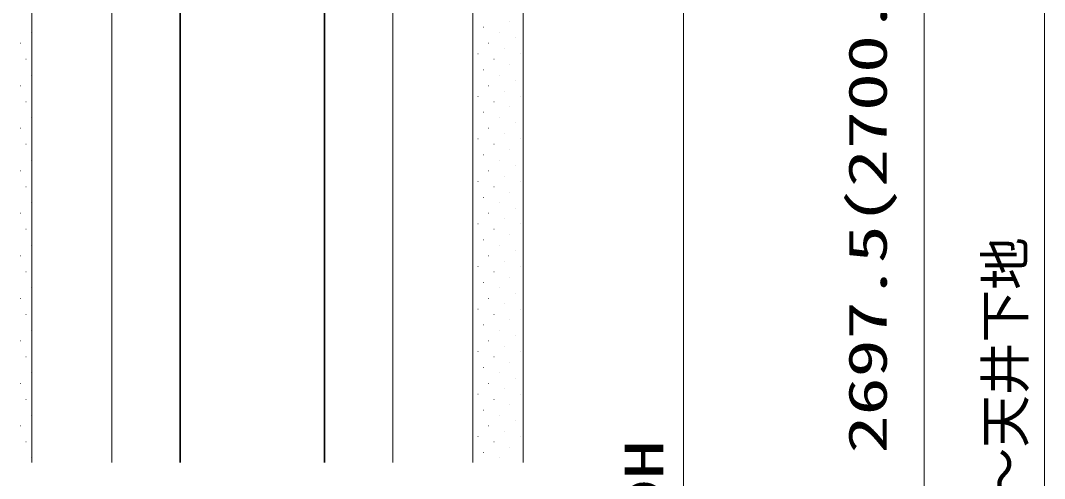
# Model space of a CAD drawing. Units: millimetres, scale not verified. Extents: x -1306 to 1306, y -607 to 607.
# Drawn here: x -17.7 to 237.6, y -141 to -26.8 of the extents above; entities that cross this region are included whole.
import ezdxf
from ezdxf.enums import TextEntityAlignment as Align

# ---------------------------------------------------------------- set-up
doc = ezdxf.new("R2010")
doc.units = ezdxf.units.MM
doc.header["$LTSCALE"] = 5
for name, color, linetype, lineweight in [('0-1_線(黄)', 2, 'Continuous', 15), ('0-D_線(白)', 7, 'Continuous', 30), ('1-1_寸法線', 3, 'Continuous', 13), ('1-2_ハッチング', 6, 'Continuous', 9)]:
    doc.layers.add(name, color=color, linetype=linetype, lineweight=lineweight)
doc.styles.add('ＭＳ ゴシック', font='')
doc.styles.get('ＭＳ ゴシック').set_extended_font_data('MS Gothic')

msp = doc.modelspace()

# ---------------------------------------------------------------- linework, layer by layer
at = {"layer": '0-1_線(黄)'}
for p, q in [((-14.876, -136.992), (-14.876, 180.723)), ((95.124, -136.992), (95.124, 180.723)), ((107.624, -136.992), (107.624, 180.725)), ((5.124, 96.723), (5.124, -136.992)), ((75.124, 96.723), (75.124, -136.992))]:
    msp.add_line(p, q, dxfattribs=at)
at = {"layer": '0-D_線(白)'}
for p, q in [((22.124, 87.223), (22.124, -136.992)), ((58.124, 87.223), (58.124, -136.992))]:
    msp.add_line(p, q, dxfattribs=at)
at = {"layer": '1-1_寸法線'}
for p, q in [((237.624, 134.723), (237.624, -377.777)), ((207.624, 93.723), (207.624, -377.777)), ((147.624, 84.223), (147.624, -365.777))]:
    msp.add_line(p, q, dxfattribs=at)
at = {"layer": '1-2_ハッチング'}
for p, q in [((104.309, -27.128), (104.359, -27.128)), ((-15.015, -29.78), (-14.965, -29.78)), ((97.68, -28.454), (97.73, -28.454)), ((101.658, -29.78), (101.708, -29.78)), ((-17.667, -32.432), (-17.617, -32.432)), ((99.006, -32.432), (99.056, -32.432)), ((105.635, -31.106), (105.685, -31.106)), ((96.354, -35.083), (96.404, -35.083)), ((102.984, -33.757), (103.034, -33.757)), ((106.961, -35.083), (107.011, -35.083)), ((-16.341, -36.409), (-16.291, -36.409)), ((100.332, -36.409), (100.382, -36.409)), ((104.309, -37.735), (104.359, -37.735)), ((-15.015, -40.387), (-14.965, -40.387)), ((97.68, -39.061), (97.73, -39.061)), ((101.658, -40.387), (101.708, -40.387)), ((-17.667, -43.038), (-17.617, -43.038)), ((99.006, -43.038), (99.056, -43.038)), ((105.635, -41.712), (105.685, -41.712)), ((96.354, -45.69), (96.404, -45.69)), ((102.984, -44.364), (103.034, -44.364)), ((106.961, -45.69), (107.011, -45.69)), ((-16.341, -47.016), (-16.291, -47.016)), ((100.332, -47.016), (100.382, -47.016)), ((104.309, -48.342), (104.359, -48.342)), ((-15.015, -50.993), (-14.965, -50.993)), ((97.68, -49.667), (97.73, -49.667)), ((101.658, -50.993), (101.708, -50.993)), ((105.635, -52.319), (105.685, -52.319)), ((-17.667, -53.645), (-17.617, -53.645)), ((99.006, -53.645), (99.056, -53.645)), ((102.984, -54.971), (103.034, -54.971)), ((-16.341, -57.622), (-16.291, -57.622)), ((96.354, -56.296), (96.404, -56.296)), ((100.332, -57.622), (100.382, -57.622)), ((106.961, -56.296), (107.011, -56.296)), ((97.68, -60.274), (97.73, -60.274)), ((104.309, -58.948), (104.359, -58.948)), ((-15.015, -61.6), (-14.965, -61.6)), ((101.658, -61.6), (101.708, -61.6)), ((105.635, -62.926), (105.685, -62.926)), ((-17.667, -64.251), (-17.617, -64.251)), ((99.006, -64.251), (99.056, -64.251)), ((102.984, -65.577), (103.034, -65.577)), ((-16.341, -68.229), (-16.291, -68.229)), ((96.354, -66.903), (96.404, -66.903)), ((100.332, -68.229), (100.382, -68.229)), ((106.961, -66.903), (107.011, -66.903)), ((97.68, -70.881), (97.73, -70.881)), ((104.309, -69.555), (104.359, -69.555)), ((-15.015, -72.206), (-14.965, -72.206)), ((101.658, -72.206), (101.708, -72.206)), ((105.635, -73.532), (105.685, -73.532)), ((-17.667, -74.858), (-17.617, -74.858)), ((99.006, -74.858), (99.056, -74.858)), ((102.984, -76.184), (103.034, -76.184)), ((-16.341, -78.836), (-16.291, -78.836)), ((96.354, -77.51), (96.404, -77.51)), ((100.332, -78.836), (100.382, -78.836)), ((106.961, -77.51), (107.011, -77.51)), ((97.68, -81.487), (97.73, -81.487)), ((104.309, -80.161), (104.359, -80.161)), ((-15.015, -82.813), (-14.965, -82.813)), ((101.658, -82.813), (101.708, -82.813)), ((105.635, -84.139), (105.685, -84.139)), ((-17.667, -85.465), (-17.617, -85.465)), ((99.006, -85.465), (99.056, -85.465)), ((102.984, -86.79), (103.034, -86.79)), ((96.354, -88.116), (96.404, -88.116)), ((106.961, -88.116), (107.011, -88.116)), ((-16.341, -89.442), (-16.291, -89.442)), ((100.332, -89.442), (100.382, -89.442)), ((104.309, -90.768), (104.359, -90.768)), ((-15.015, -93.42), (-14.965, -93.42)), ((97.68, -92.094), (97.73, -92.094)), ((101.658, -93.42), (101.708, -93.42)), ((-17.667, -96.071), (-17.617, -96.071)), ((99.006, -96.071), (99.056, -96.071)), ((105.635, -94.745), (105.685, -94.745)), ((96.354, -98.723), (96.404, -98.723)), ((102.984, -97.397), (103.034, -97.397)), ((106.961, -98.723), (107.011, -98.723)), ((-16.341, -100.049), (-16.291, -100.049)), ((100.332, -100.049), (100.382, -100.049)), ((104.309, -101.375), (104.359, -101.375)), ((-15.015, -104.026), (-14.965, -104.026)), ((97.68, -102.7), (97.73, -102.7)), ((101.658, -104.026), (101.708, -104.026)), ((-17.667, -106.678), (-17.617, -106.678)), ((99.006, -106.678), (99.056, -106.678)), ((105.635, -105.352), (105.685, -105.352)), ((96.354, -109.33), (96.404, -109.33)), ((102.984, -108.004), (103.034, -108.004)), ((106.961, -109.33), (107.011, -109.33)), ((-16.341, -110.655), (-16.291, -110.655)), ((100.332, -110.655), (100.382, -110.655)), ((104.309, -111.981), (104.359, -111.981)), ((-15.015, -114.633), (-14.965, -114.633)), ((97.68, -113.307), (97.73, -113.307)), ((101.658, -114.633), (101.708, -114.633)), ((-17.667, -117.284), (-17.617, -117.284)), ((99.006, -117.284), (99.056, -117.284)), ((105.635, -115.959), (105.685, -115.959)), ((96.354, -119.936), (96.404, -119.936)), ((102.984, -118.61), (103.034, -118.61)), ((106.961, -119.936), (107.011, -119.936)), ((-16.341, -121.262), (-16.291, -121.262)), ((100.332, -121.262), (100.382, -121.262)), ((97.68, -123.914), (97.73, -123.914)), ((104.309, -122.588), (104.359, -122.588)), ((-15.015, -125.239), (-14.965, -125.239)), ((101.658, -125.239), (101.708, -125.239)), ((105.635, -126.565), (105.685, -126.565)), ((-17.667, -127.891), (-17.617, -127.891)), ((99.006, -127.891), (99.056, -127.891)), ((102.984, -129.217), (103.034, -129.217)), ((-16.341, -131.869), (-16.291, -131.869)), ((96.354, -130.543), (96.404, -130.543)), ((100.332, -131.869), (100.382, -131.869)), ((106.961, -130.543), (107.011, -130.543)), ((97.68, -134.52), (97.73, -134.52)), ((104.309, -133.194), (104.359, -133.194)), ((-15.015, -135.846), (-14.965, -135.846)), ((101.658, -135.846), (101.708, -135.846))]:
    msp.add_line(p, q, dxfattribs=at)

# ---------------------------------------------------------------- texts
at = {"layer": '1-1_寸法線', "style": 'ＭＳ ゴシック'}
for s, height, width, p in [('H2700：2697.5(2700.5)', 9.621, 1.45, (201.189, -201.237)), ('DH', 9.604, 1.5, (145.475, -151.015))]:
    msp.add_text(s, height=height, rotation=90, dxfattribs=dict(at, width=width)).set_placement(p, align=Align.BOTTOM_LEFT)
msp.add_text('FL～天井下地', height=9.621, rotation=90, dxfattribs=at).set_placement((235.475, -159.518), align=Align.BOTTOM_LEFT)

doc.saveas('drawing.dxf')
